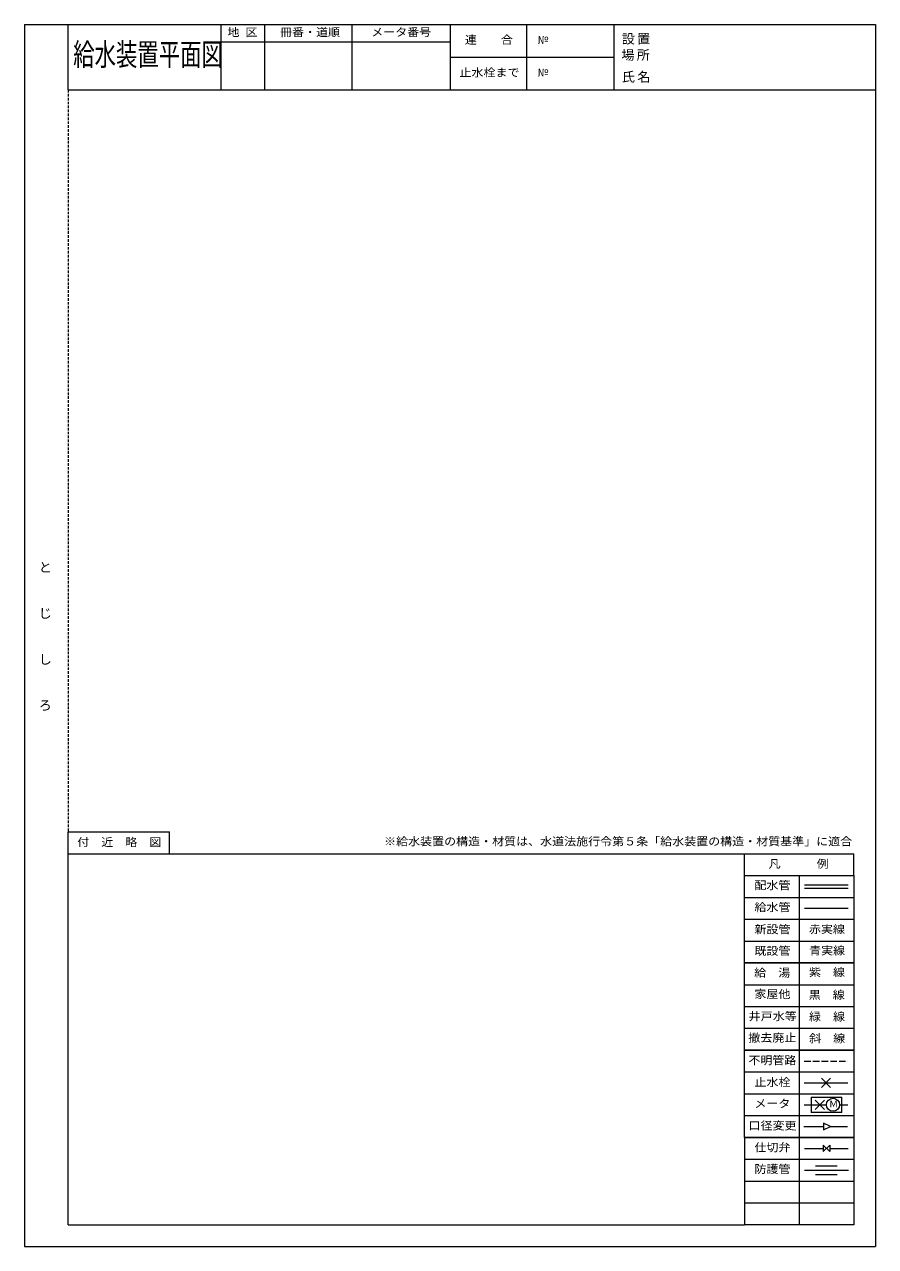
# Model space of a CAD drawing. Units: millimetres, scale not verified. Extents: x -20899 to 18101, y -27964 to 28036.
import ezdxf
from ezdxf.enums import TextEntityAlignment as Align

# ---------------------------------------------------------------- set-up
doc = ezdxf.new("R2010")
doc.units = ezdxf.units.MM
doc.header["$LTSCALE"] = 100
doc.linetypes.add('DASHED1', pattern=[1.8, 1.2, -0.6])
doc.linetypes.add('DASHED3', pattern=[4, 3, -1])
doc.layers.add('0-0', color=7, linetype='Continuous', lineweight=18)
doc.layers.add('F-0', color=7, linetype='Continuous', lineweight=18)
doc.styles.add('@ＭＳ ゴシック', font='')
doc.styles.add('ＭＳ ゴシック', font='')
doc.styles.get('@ＭＳ ゴシック').set_extended_font_data('@MS Gothic')
doc.styles.get('ＭＳ ゴシック').set_extended_font_data('MS Gothic')

msp = doc.modelspace()

# ---------------------------------------------------------------- linework, layer by layer
at = {"layer": '0-0'}
for p, q in [((-18899.4, 25035.5), (-18899.4, 28035.5)), ((-11899.4, 28035.5), (-11899.4, 25035.5)), ((-9899.4, 28035.5), (-9899.4, 25035.5)), ((-5899.4, 28035.5), (-5899.4, 25035.5)), ((-1399.4, 28035.5), (-1399.4, 25035.5)), ((2100.6, 28035.5), (2100.6, 25035.5)), ((6100.6, 28035.5), (6100.6, 25035.5)), ((-11899.4, 27235.5), (-1399.4, 27235.5)), ((-1399.4, 26535.5), (6100.6, 26535.5)), ((-18899.4, 25035.5), (18100.6, 25035.5)), ((-14253, -9964.5), (-14253, -8964.5)), ((-18899.4, -9964.5), (12100.6, -9964.5)), ((17100.6, -10964.5), (17100.6, -9964.5)), ((12100.6, -11964.5), (12100.6, -10964.5)), ((14849, -11382.3), (16849, -11382.3)), ((14849, -11546.7), (16849, -11546.7)), ((12100.6, -12964.5), (12100.6, -11964.5)), ((14849, -12464.5), (16849, -12464.5)), ((14600.6, -14964.5), (12100.6, -14964.5)), ((12100.6, -15964.5), (12100.6, -14964.5)), ((17100.6, -14964.5), (14600.6, -14964.5)), ((12100.6, -16964.5), (12100.6, -15964.5)), ((12100.6, -16964.5), (14600.6, -16964.5)), ((14600.6, -16964.5), (17100.6, -16964.5)), ((14600.6, -18964.5), (12100.6, -18964.5)), ((12100.6, -19964.5), (12100.6, -18964.5)), ((17100.6, -18964.5), (14600.6, -18964.5)), ((12100.6, -20964.5), (12100.6, -19964.5)), ((14830.9, -20464.5), (16830.9, -20464.5)), ((16043.1, -20676.7), (15618.8, -20252.4)), ((16043.1, -20252.4), (15618.8, -20676.7)), ((12100.6, -20964.5), (14600.6, -20964.5)), ((14600.6, -20964.5), (17100.6, -20964.5)), ((15150.6, -21114.5), (16550.6, -21114.5)), ((15150.6, -21114.5), (15150.6, -21814.5)), ((15762.7, -21676.7), (15338.4, -21252.4)), ((15762.7, -21252.4), (15338.4, -21676.7)), ((16550.6, -21814.5), (16550.6, -21114.5)), ((14830.9, -21464.5), (15850.6, -21464.5)), ((16550.6, -21814.5), (15150.6, -21814.5)), ((16450.6, -21464.5), (16830.9, -21464.5)), ((15713, -22314.5), (15713, -22614.5)), ((16034.7, -22464.5), (15713, -22314.5)), ((14820.2, -22464.5), (15713, -22464.5)), ((15713, -22614.5), (16034.7, -22464.5)), ((16034.7, -22464.5), (16820.2, -22464.5)), ((14600.6, -22964.5), (12100.6, -22964.5)), ((17100.6, -22964.5), (14600.6, -22964.5)), ((14850.6, -23464.5), (15700.6, -23464.5)), ((15700.6, -23314.5), (16000.6, -23614.5)), ((16000.6, -23464.5), (16850.6, -23464.5)), ((14848.8, -24464.5), (16859.6, -24464.5)), ((15348.8, -24264.5), (16348.8, -24264.5)), ((12100.6, -24964.5), (14600.6, -24964.5)), ((14600.6, -24964.5), (17100.6, -24964.5)), ((15348.8, -24664.5), (16348.8, -24664.5)), ((-18899.4, -26964.5), (12100.6, -26964.5))]:
    msp.add_line(p, q, dxfattribs=at)
at = {"layer": '0-0', "linetype": 'DASHED1'}
msp.add_line((-18899.4, 25035.5), (-18899.4, -8964.5), dxfattribs=at)
at = {"layer": '0-0', "linetype": 'DASHED3'}
msp.add_line((14830.9, -19464.5), (16830.9, -19464.5), dxfattribs=at)
at = {"layer": '0-0'}
for points in [[(-20899.4, 28035.5), (18100.6, 28035.5), (18100.6, -27964.5)], [(-18899.4, -26964.5), (-18899.4, -8964.5), (-14253, -8964.5)], [(12100.6, -10964.5), (12100.6, -9964.5), (17100.6, -9964.5)], [(12100.6, -10964.5), (14600.6, -10964.5), (17100.6, -10964.5)], [(14600.6, -10964.5), (14600.6, -11964.5), (14600.6, -12964.5), (14600.6, -13964.5), (14600.6, -14964.5)], [(17100.6, -10964.5), (17100.6, -11964.5), (17100.6, -12964.5), (17100.6, -13964.5), (17100.6, -14964.5)], [(12100.6, -11964.5), (14600.6, -11964.5), (17100.6, -11964.5)], [(12100.6, -14964.5), (12100.6, -13964.5), (12100.6, -12964.5)], [(12100.6, -12964.5), (14600.6, -12964.5), (17100.6, -12964.5)], [(12100.6, -13964.5), (14600.6, -13964.5), (17100.6, -13964.5)], [(12100.6, -14964.5), (14600.6, -14964.5), (17100.6, -14964.5)], [(14600.6, -14964.5), (14600.6, -15964.5), (14600.6, -16964.5), (14600.6, -17964.5), (14600.6, -18964.5)], [(17100.6, -14964.5), (17100.6, -15964.5), (17100.6, -16964.5), (17100.6, -17964.5), (17100.6, -18964.5)], [(12100.6, -15964.5), (14600.6, -15964.5), (17100.6, -15964.5)], [(12100.6, -18964.5), (12100.6, -17964.5), (12100.6, -16964.5)], [(12100.6, -17964.5), (14600.6, -17964.5), (17100.6, -17964.5)], [(12100.6, -18964.5), (14600.6, -18964.5), (17100.6, -18964.5)], [(14600.6, -18964.5), (14600.6, -19964.5), (14600.6, -20964.5), (14600.6, -21964.5), (14600.6, -22964.5)], [(17100.6, -18964.5), (17100.6, -19964.5), (17100.6, -20964.5), (17100.6, -21964.5), (17100.6, -22964.5)], [(12100.6, -19964.5), (14600.6, -19964.5), (17100.6, -19964.5)], [(12100.6, -22964.5), (12100.6, -21964.5), (12100.6, -20964.5)], [(12100.6, -21964.5), (14600.6, -21964.5), (17100.6, -21964.5)], [(12100.6, -22964.5), (14600.6, -22964.5), (17100.6, -22964.5)], [(12100.6, -22964.5), (12100.6, -23964.5), (12100.6, -24964.5), (12100.6, -25964.5), (12100.6, -26964.5)], [(14600.6, -22964.5), (14600.6, -23964.5), (14600.6, -24964.5), (14600.6, -25964.5), (14600.6, -26964.5)], [(15700.6, -23314.5), (15700.6, -23614.5), (16000.6, -23314.5), (16000.6, -23614.5)], [(17100.6, -22964.5), (17100.6, -23964.5), (17100.6, -24964.5), (17100.6, -25964.5), (17100.6, -26964.5)], [(12100.6, -23964.5), (14600.6, -23964.5), (17100.6, -23964.5)], [(12100.6, -25964.5), (14600.6, -25964.5), (17100.6, -25964.5)], [(17100.6, -26964.5), (14600.6, -26964.5), (12100.6, -26964.5)]]:
    msp.add_lwpolyline(points, dxfattribs=at)
msp.add_circle((16150.6, -21464.5), 300, dxfattribs=at)
at = {"layer": 'F-0'}
for p, q in [((-20899.4, 28035.5), (-20899.4, -27964.5)), ((-20899.4, -27964.5), (18100.6, -27964.5))]:
    msp.add_line(p, q, dxfattribs=at)

# ---------------------------------------------------------------- texts
at = {"layer": '0-0', "style": 'ＭＳ ゴシック'}
for s, height, width, p in [('地 区', 366.6, 1.1, (-11598.2, 27383.6)), ('冊番・道順', 366.6, 1.1, (-9185.9, 27384.9)), ('メータ番号', 366.6, 1.1, (-5009.8, 27386.3)), ('連\u3000\u3000合', 366.6, 1.1, (-717.5, 27035.1)), ('給水装置平面図', 1026, 0.7, (-18664.6, 25844)), ('止水栓まで', 366.6, 1.1, (-965.5, 25537.6)), ('付\u3000近\u3000略\u3000図', 366.6, 1.1, (-18480, -9729.2)), ('※給水装置の構造・材質は、水道法施行令第５条「給水装置の構造・材質基準」に適合', 366.6, 1.1, (-4420.1, -9694)), ('凡\u3000\u3000\u3000例', 366.6, 1.1, (13202.3, -10722.9)), ('配水管', 366.6, 1.1, (12548.6, -11704.9)), ('給水管', 366.6, 1.1, (12551.9, -12711)), ('新設管', 366.6, 1.1, (12551.1, -13724.6)), ('赤実線', 366.6, 1.1, (15049.8, -13719)), ('既設管', 366.6, 1.1, (12550.8, -14710.2)), ('青実線', 366.6, 1.1, (15056.1, -14696.6)), ('給\u3000湯', 366.6, 1.1, (12542.7, -15714.1)), ('紫\u3000線', 366.6, 1.1, (15052.2, -15688.8)), ('家屋他', 366.6, 1.1, (12549.9, -16694.4)), ('黒\u3000線', 366.6, 1.1, (15039.2, -16726)), ('井戸水等', 366.6, 1.1, (12289, -17706.1)), ('緑\u3000線', 366.6, 1.1, (15052.2, -17724.3)), ('撤去廃止', 366.6, 1.1, (12270.7, -18691.2)), ('斜\u3000線', 366.6, 1.1, (15058.7, -18722.6)), ('不明管路', 366.6, 1.1, (12272, -19724)), ('止水栓', 366.6, 1.1, (12552, -20727.6)), ('メータ', 366.6, 1.1, (12547.4, -21707.2)), ('口径変更', 366.6, 1.1, (12280.8, -22717.8)), ('仕切弁', 366.6, 1.1, (12550.6, -23716)), ('防護管', 366.6, 1.1, (12550.6, -24706.4))]:
    msp.add_text(s, height=height, dxfattribs=dict(at, width=width)).set_placement(p, align=Align.BOTTOM_LEFT)
for s, height, p in [('№', 366.6, (2612.3, 27035.8)), ('№', 366.6, (2612.3, 25541.8)), ('Ｍ', 293.3, (15972.5, -21666.3))]:
    msp.add_text(s, height=height, dxfattribs=at).set_placement(p, align=Align.BOTTOM_LEFT)
at = {"layer": '0-0', "char_height": 439.9, "attachment_point": 7, "style": 'ＭＳ ゴシック'}
for s, insert in [('\\T1.17;設置', (6470.3, 27110.8)), ('\\T1.17;場所', (6454.3, 26366)), ('\\T1.17;氏名', (6478.4, 25363.8))]:
    msp.add_mtext(s, dxfattribs=dict(at, insert=insert))
at = {"layer": '0-0', "insert": (-20179.3, 3467.2), "char_height": 439.9, "attachment_point": 7, "rotation": 270, "style": '@ＭＳ ゴシック'}
msp.add_mtext('\\T1.17;と\u3000\u3000じ\u3000\u3000し\u3000\u3000ろ', dxfattribs=at)

doc.saveas('drawing.dxf')
